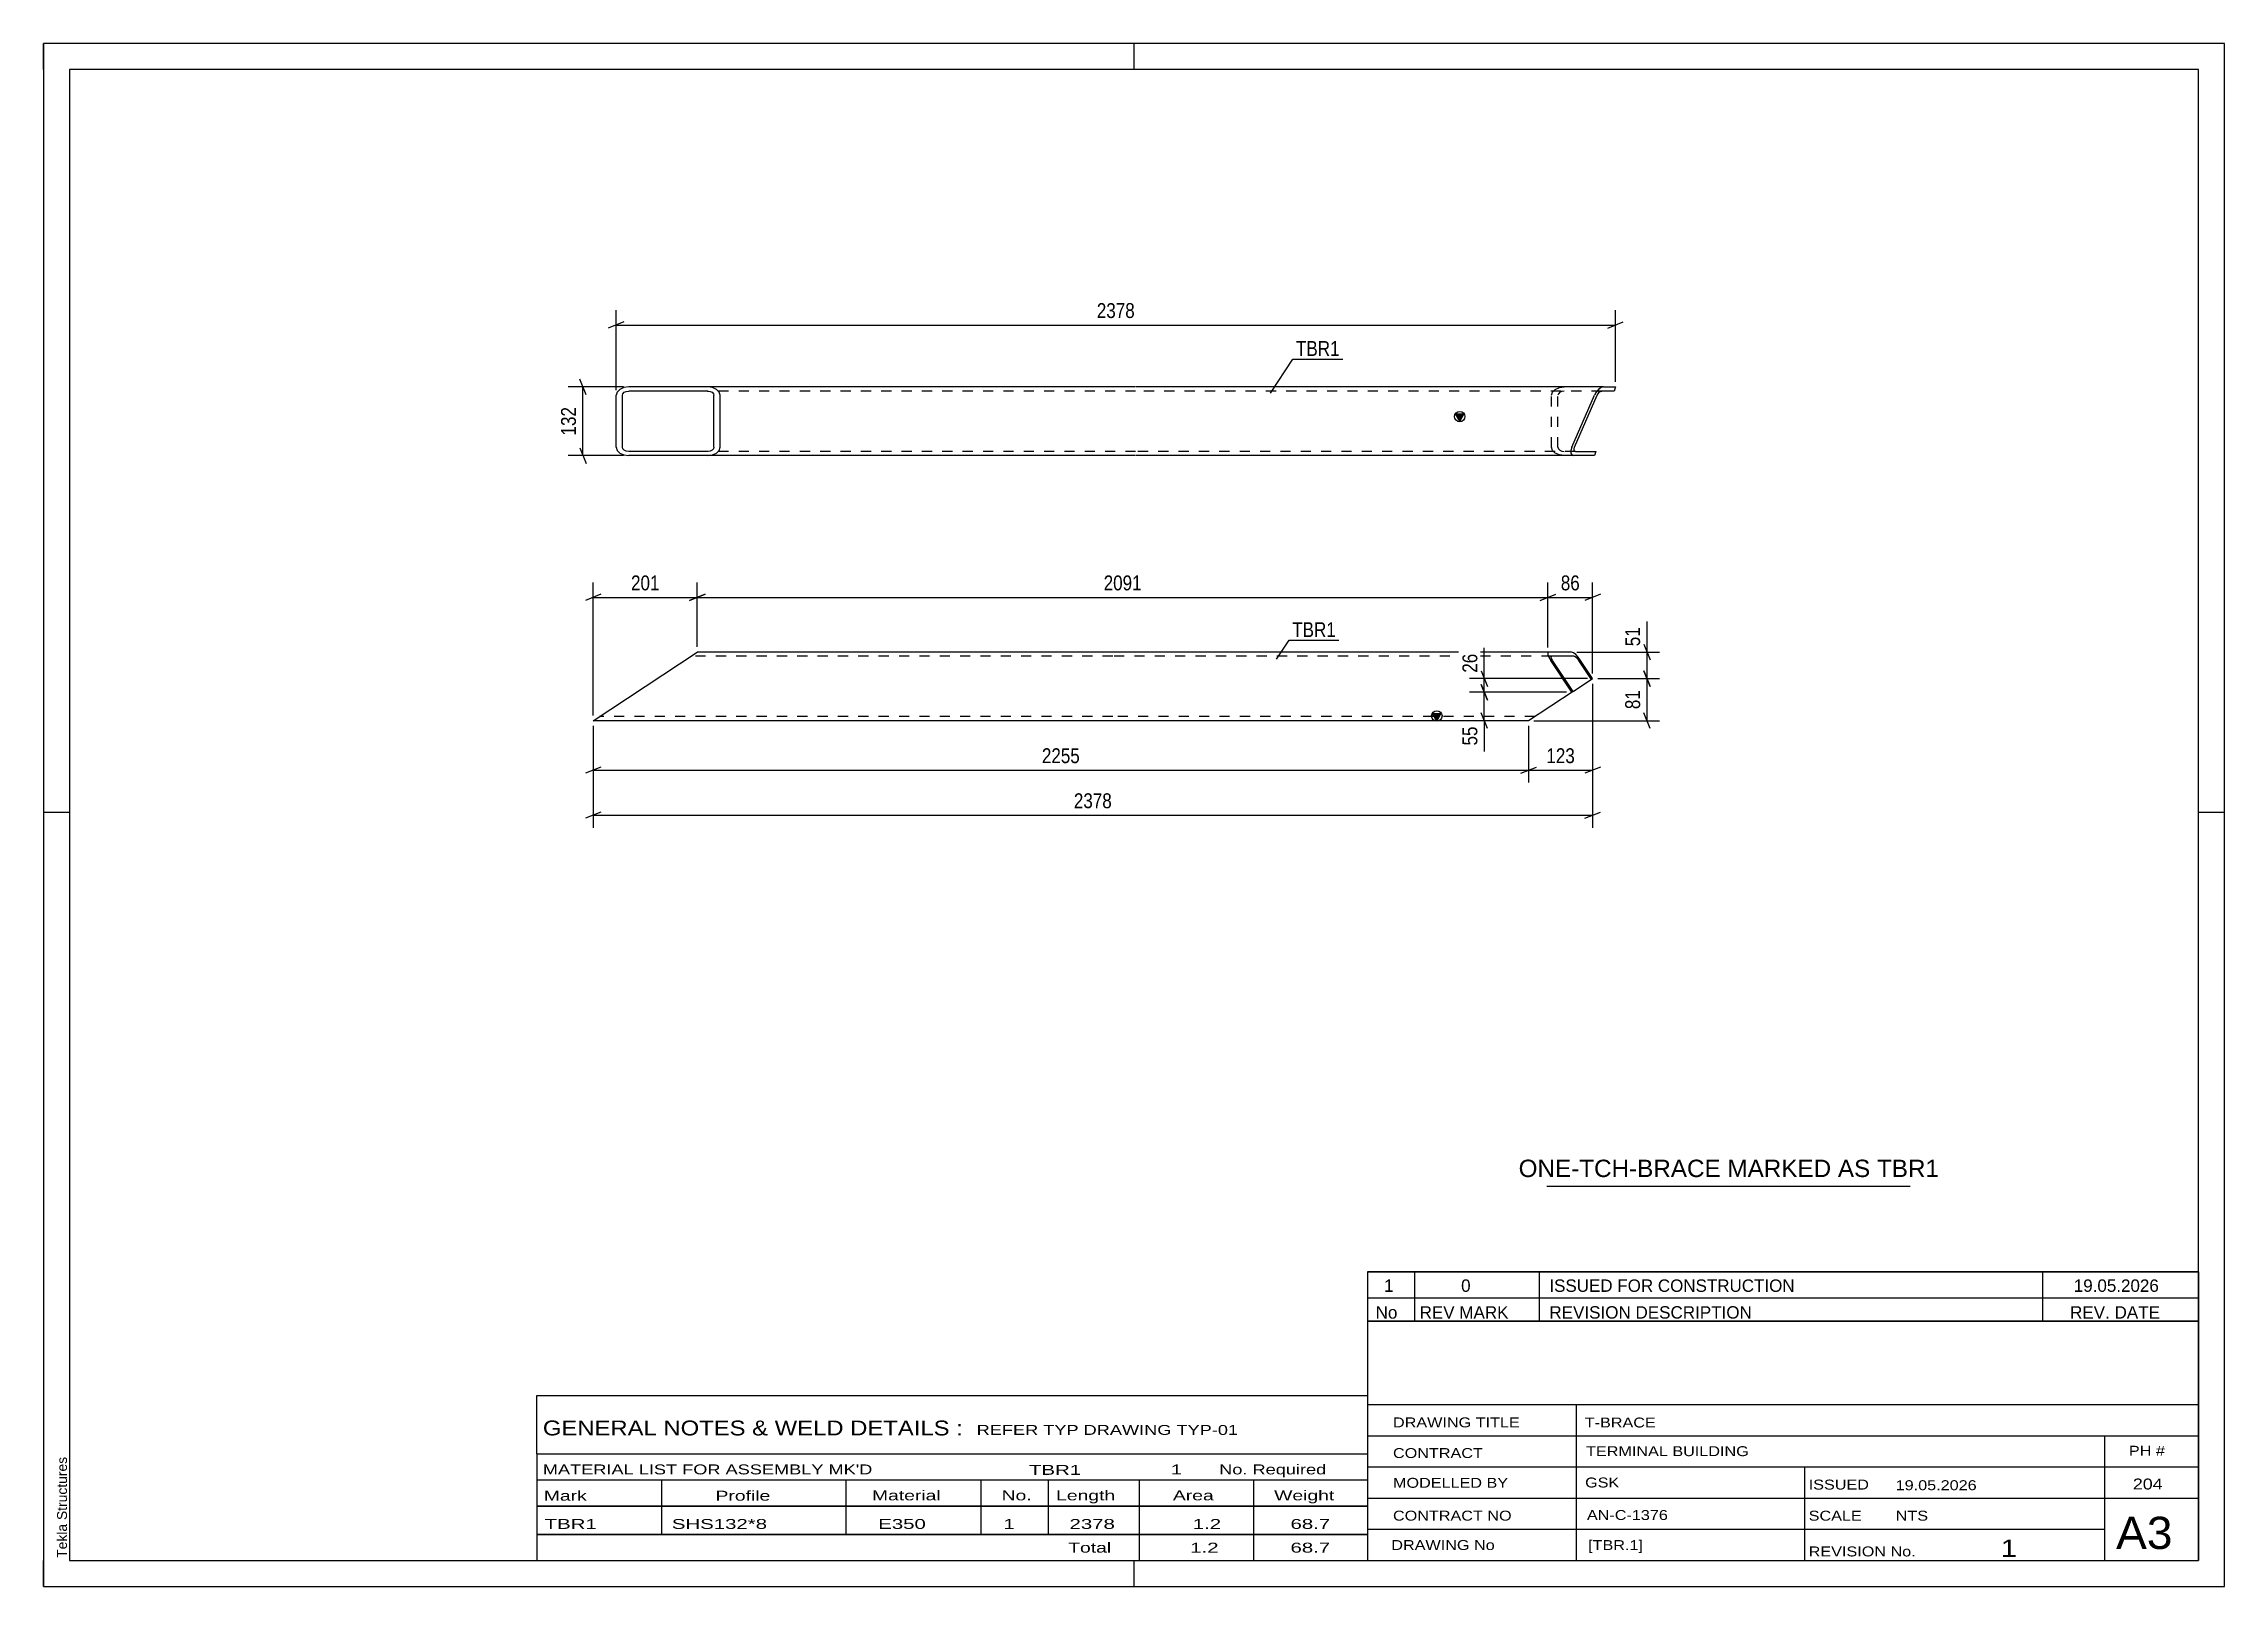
# Paper-space layout 'Layout1' of a CAD drawing. Header units: millimetres. Extents: x 0 to 420, y 0 to 297.
# The model-space entities are those that its viewports show. They can reach past a viewport. Long polylines and large blocks are cut down to what shows.
import ezdxf

# ---------------------------------------------------------------- set-up
doc = ezdxf.new("R2010")
doc.units = ezdxf.units.MM
doc.linetypes.add('DXK_LINE_DOT2', pattern=[3.9198, 1.9599, -1.9599])
doc.layers.add('Viewport layer', color=7, linetype='Continuous', plot=False)
doc.styles.add('Arial', font='ARIAL.TTF', dxfattribs={"height": 0.2})
doc.styles.add('Arial Narrow', font='ARIALN.TTF', dxfattribs={"height": 0.2})

# ---------------------------------------------------------------- blocks, each defined once
blk = doc.blocks.new('Unknown-491738734-1313')
at = {"color": 5, "linetype": 'Continuous'}
for p, q in [((420, 297), (0, 297)), ((0, 297), (0, 0)), ((0, 292), (0, 297)), ((210, 292), (210, 297)), ((420, 0), (420, 297)), ((415, 292), (5, 292)), ((5, 292), (5, 5)), ((415, 5), (415, 292)), ((5, 149), (0, 149)), ((420, 149), (415, 149)), ((0, 0), (0, 5)), ((5, 5), (415, 5)), ((210, 0), (210, 5)), ((0, 0), (420, 0))]:
    blk.add_line(p, q, dxfattribs=at)
at = {"color": 174, "linetype": 'Continuous', "style": 'Arial'}
blk.add_text('Tekla Structures', height=1.9102, rotation=90, dxfattribs=at).set_placement((4.5, 5.5))
blk = doc.blocks.new('Unknown-491738734-1753')
at = {"color": 7, "linetype": 'Continuous'}
for p, q in [((255, 51.05), (255, 5)), ((255, 51.05), (415, 51.05)), ((415, 51), (415, 5)), ((255, 35), (415, 35)), ((295.14, 35), (295.14, 5)), ((255, 29), (415, 29)), ((397, 5.05), (397, 28.9)), ((255, 23), (415, 23)), ((339.14, 23), (339.14, 5)), ((255, 17), (415, 17)), ((255, 11), (397, 11)), ((255, 5), (415, 5))]:
    blk.add_line(p, q, dxfattribs=at)
at = {"color": 7, "style": 'Arial Narrow'}
for s, height, width, p in [('DRAWING TITLE', 1.9089, 1.425378, (259.88, 30.61)), ('T-BRACE', 1.909, 1.425378, (296.81, 30.59)), ('CONTRACT', 1.909, 1.425378, (259.88, 24.71)), ('TERMINAL BUILDING', 1.9089, 1.425378, (297.06, 25.07)), ('MODELLED BY', 1.9089, 1.425378, (259.88, 18.98)), ('GSK', 1.909, 1.425378, (296.88, 19.04)), ('ISSUED', 1.909, 1.425378, (339.94, 18.64)), ('19.05.2026', 1.909, 1.425378, (356.69, 18.52)), ('CONTRACT NO', 1.9089, 1.425378, (259.88, 12.66)), ('AN-C-1376', 1.909, 1.425378, (297.23, 12.78)), ('SCALE', 1.909, 1.425378, (339.94, 12.65)), ('A3', 6.204, 1.25, (399.14, 7.2)), ('DRAWING No', 1.909, 1.425378, (259.56, 7)), ('[TBR.1]', 1.909, 1.425378, (297.46, 6.99)), ('1', 3.34, 1.5, (376.91, 5.68)), ('REVISION No.', 1.9089, 1.425378, (339.94, 5.77))]:
    blk.add_text(s, height=height, dxfattribs=dict(at, width=width)).set_placement(p)
at = {"color": 7, "linetype": 'Continuous', "style": 'Arial Narrow'}
for s, height, width, p in [('PH #', 1.909, 1.43, (401.6, 25.15)), ('204', 2.1, 1.43, (402.37, 18.65)), ('NTS', 1.909, 1.425378, (356.7, 12.65))]:
    blk.add_text(s, height=height, dxfattribs=dict(at, width=width)).set_placement(p)
blk = doc.blocks.new('Unknown-491738734-1754')
at = {"color": 7, "linetype": 'Continuous'}
for p, q in [((95, 36.75), (255, 36.75)), ((95, 25.5), (95, 36.75)), ((255, 36.75), (255, 25.5)), ((95, 25.5), (255, 25.5)), ((95, 25.5), (95, 20.5)), ((255, 25.5), (255, 20.5)), ((95, 20.5), (255, 20.5)), ((95, 20.5), (95, 15.5)), ((119, 20.5), (119, 15.5)), ((154.5, 20.5), (154.5, 15.5)), ((180.5, 20.5), (180.5, 15.5)), ((193.5, 20.5), (193.5, 15.5)), ((211, 20.5), (211, 15.5)), ((233, 20.5), (233, 15.5)), ((255, 20.5), (255, 15.5)), ((95, 15.5), (255, 15.5)), ((95, 15.45), (95, 10.05)), ((95, 15.45), (255, 15.45)), ((119, 15.5), (119, 10)), ((154.5, 15.5), (154.5, 10)), ((180.5, 15.5), (180.5, 10)), ((193.5, 15.5), (193.5, 10)), ((211, 15.5), (211, 10)), ((233, 15.5), (233, 10)), ((255, 15.45), (255, 10.05)), ((95, 10.05), (255, 10.05)), ((95, 10), (255, 10)), ((95, 10), (95, 5)), ((211, 10), (211, 5)), ((233, 10), (233, 5)), ((255, 10), (255, 5)), ((95, 5), (255, 5))]:
    blk.add_line(p, q, dxfattribs=at)
at = {"color": 7, "style": 'Arial Narrow'}
for s, height, width, p in [('GENERAL NOTES & WELD DETAILS :', 2.8633, 1.4, (96.15, 29.06)), ('REFER TYP DRAWING TYP-01', 1.9089, 1.6, (179.7, 29.16)), ("MATERIAL LIST FOR ASSEMBLY MK'D", 1.9089, 1.6, (96.15, 21.56)), ('TBR1', 1.909, 1.794707, (189.78, 21.47)), ('1', 1.91, 1.794707, (217.08, 21.56)), ('No. Required', 1.9089, 1.6, (226.41, 21.56)), ('Mark', 1.909, 1.7, (96.34, 16.5)), ('Profile', 1.909, 1.7, (129.41, 16.5)), ('Material', 1.909, 1.7, (159.54, 16.56)), ('No.', 1.909, 1.7, (184.5, 16.56)), ('Length', 1.909, 1.7, (195, 16.56)), ('Area', 1.909, 1.7, (217.5, 16.56)), ('Weight', 1.909, 1.7, (237, 16.56))]:
    blk.add_text(s, height=height, dxfattribs=dict(at, width=width)).set_placement(p)
at = {"color": 7, "linetype": 'Continuous', "style": 'Arial Narrow'}
for s, height, width, p in [('TBR1', 1.909, 1.794707, (96.5, 11.06)), ('SHS132*8', 1.909, 1.794707, (121, 11.06)), ('E350', 1.909, 1.794707, (160.74, 11.06)), ('1', 1.91, 1.794707, (184.86, 11.06)), ('2378', 1.909, 1.794707, (197.58, 11.06)), ('1.2', 1.909, 1.794707, (221.32, 11.06)), ('68.7', 1.909, 1.794707, (240.14, 11.06)), ('Total', 1.909, 1.7, (197.33, 6.5)), ('1.2', 1.909, 1.794707, (220.83, 6.5)), ('68.7', 1.909, 1.794707, (240.14, 6.5))]:
    blk.add_text(s, height=height, dxfattribs=dict(at, width=width)).set_placement(p)
blk = doc.blocks.new('Unknown-491738734-1755')
at = {"color": 7, "linetype": 'Continuous'}
for p, q in [((255, 60.55), (415, 60.55)), ((415, 60.55), (255, 60.55)), ((255, 60.55), (255, 55.55)), ((264, 60.55), (264, 55.55)), ((288, 60.55), (288, 55.55)), ((385, 60.55), (385, 55.55)), ((415, 60.55), (415, 55.55)), ((255, 55.55), (415, 55.55)), ((255, 55.55), (255, 51.05)), ((255, 55.55), (415, 55.55)), ((264, 55.55), (264, 51.05)), ((288, 55.55), (288, 51.05)), ((385, 55.55), (385, 51.05)), ((415, 55.55), (415, 51.05)), ((415, 51.05), (255, 51.05))]:
    blk.add_line(p, q, dxfattribs=at)
at = {"color": 7, "linetype": 'Continuous', "style": 'Arial Narrow'}
for s, height, width, p in [('1', 2.39, 1.196471, (258.16, 56.7)), ('0', 2.39, 1.196471, (273, 56.7)), ('ISSUED FOR CONSTRUCTION', 2.3861, 1.196471, (290, 56.7)), ('19.05.2026', 2.386, 1.196471, (391, 56.7)), ('No', 2.386, 1.2, (256.54, 51.55)), ('REV MARK', 2.386, 1.2, (265, 51.55)), ('REVISION DESCRIPTION', 2.3861, 1.2, (290, 51.55)), ('REV. DATE', 2.386, 1.2, (390.28, 51.55))]:
    blk.add_text(s, height=height, dxfattribs=dict(at, width=width)).set_placement(p)
blk = doc.blocks.new('Unknown-491738734-1756')
at = {"color": 7, "linetype": 'Continuous'}
blk.add_line((289.5, 77.05), (359.5, 77.05), dxfattribs=at)
at = {"color": 7, "style": 'Arial'}
blk.add_text('ONE-TCH-BRACE MARKED AS TBR1', height=3.3428, dxfattribs=at).set_placement((284.08, 78.8))
blk = doc.blocks.new('Part-491738734-1251 - 1165')
at = {"linetype": 'Continuous'}
blk.add_hatch(color=2, dxfattribs=at).paths.add_polyline_path([(268.32, 166.66), (267.52, 168.06), (269.12, 168.06)])
at = {"color": 2, "linetype": 'Continuous'}
for p, q in [((105.84, 166.66), (125.9, 179.86)), ((205.9, 179.86), (125.9, 179.86)), ((289.91, 179.86), (206, 179.86)), ((289.91, 179.86), (289.73, 179.74)), ((289.73, 179.74), (289.73, 179.39)), ((289.73, 179.39), (289.92, 178.87)), ((294.27, 179.86), (289.91, 179.86)), ((289.92, 178.87), (290.27, 178.26)), ((294.31, 172.12), (290.27, 178.26)), ((290.35, 179), (290.44, 179.06)), ((290.35, 178.83), (290.35, 179)), ((290.44, 178.57), (290.35, 178.83)), ((294.8, 179.06), (290.44, 179.06)), ((290.62, 178.26), (290.44, 178.57)), ((294.55, 172.28), (290.62, 178.26)), ((294.62, 179.74), (294.27, 179.86)), ((295.07, 179.39), (294.62, 179.74)), ((294.8, 179.06), (294.97, 179)), ((294.97, 179), (295.2, 178.83)), ((295.56, 178.87), (295.07, 179.39)), ((295.2, 178.83), (295.44, 178.57)), ((295.44, 178.57), (295.67, 178.26)), ((296.02, 178.26), (295.56, 178.87)), ((298.08, 174.6), (295.67, 178.26)), ((298.32, 174.76), (296.02, 178.26)), ((294.55, 172.28), (286, 166.66)), ((294.55, 172.28), (298.32, 174.76)), ((268.32, 166.66), (267.52, 168.06)), ((267.52, 168.06), (269.12, 168.06)), ((269.12, 168.06), (268.32, 166.66)), ((205.9, 166.66), (105.84, 166.66)), ((286, 166.66), (206, 166.66))]:
    blk.add_line(p, q, dxfattribs=at)
at = {"color": 7, "linetype": 'DXK_LINE_DOT2'}
for p, q in [((205.9, 179.06), (124.69, 179.06)), ((290.44, 179.06), (206, 179.06)), ((205.9, 167.46), (107.05, 167.46)), ((287.22, 167.46), (206, 167.46))]:
    blk.add_line(p, q, dxfattribs=at)
at = {"color": 2, "linetype": 'Continuous'}
blk.add_circle((268.32, 167.56), 1, dxfattribs=at)
blk = doc.blocks.new('Part-491738734-1260 - 1259')
at = {"linetype": 'Continuous'}
blk.add_hatch(color=2, dxfattribs=at).paths.add_polyline_path([(272.73, 224.3), (271.93, 225.7), (273.53, 225.7)])
at = {"color": 2, "linetype": 'Continuous'}
for p, q in [((110.44, 229.91), (110.25, 229.3)), ((110.25, 219.3), (110.25, 229.3)), ((110.96, 230.43), (110.44, 229.91)), ((111.75, 230.78), (110.96, 230.43)), ((111.47, 229.3), (111.56, 229.61)), ((111.47, 219.3), (111.47, 229.3)), ((111.56, 229.61), (111.82, 229.87)), ((112.68, 230.9), (111.75, 230.78)), ((111.82, 229.87), (112.22, 230.04)), ((112.22, 230.04), (112.68, 230.1)), ((210.32, 230.9), (112.68, 230.9)), ((127.89, 230.1), (112.68, 230.1)), ((128.82, 230.78), (127.89, 230.9)), ((127.89, 230.1), (128.35, 230.04)), ((128.35, 230.04), (128.75, 229.87)), ((128.75, 229.87), (129.01, 229.61)), ((129.61, 230.43), (128.82, 230.78)), ((129.01, 229.61), (129.1, 229.3)), ((129.1, 219.3), (129.1, 229.3)), ((130.13, 229.91), (129.61, 230.43)), ((130.32, 229.3), (130.13, 229.91)), ((130.32, 219.3), (130.32, 229.3)), ((300.43, 230.9), (210.42, 230.9)), ((294.33, 219.3), (298.68, 229.3)), ((294.85, 219.3), (299.21, 229.3)), ((299.03, 229.91), (298.68, 229.3)), ((299.49, 230.43), (299.03, 229.91)), ((299.21, 229.3), (299.38, 229.61)), ((299.38, 229.61), (299.61, 229.87)), ((299.98, 230.78), (299.49, 230.43)), ((299.61, 229.87), (299.86, 230.04)), ((299.86, 230.04), (300.09, 230.1)), ((300.43, 230.9), (299.98, 230.78)), ((302.49, 230.1), (300.09, 230.1)), ((300.43, 230.9), (302.73, 230.9)), ((302.73, 230.9), (302.49, 230.1)), ((272.73, 224.3), (271.93, 225.7)), ((271.93, 225.7), (273.53, 225.7)), ((273.53, 225.7), (272.73, 224.3)), ((110.25, 219.3), (110.44, 218.69)), ((110.44, 218.69), (110.96, 218.17)), ((111.56, 218.99), (111.47, 219.3)), ((111.82, 218.73), (111.56, 218.99)), ((112.22, 218.56), (111.82, 218.73)), ((112.68, 218.5), (112.22, 218.56)), ((127.89, 218.5), (112.68, 218.5)), ((128.35, 218.56), (127.89, 218.5)), ((128.75, 218.73), (128.35, 218.56)), ((129.01, 218.99), (128.75, 218.73)), ((129.1, 219.3), (129.01, 218.99)), ((129.61, 218.17), (130.13, 218.69)), ((130.13, 218.69), (130.32, 219.3)), ((294.33, 219.3), (294.14, 218.69)), ((294.14, 218.69), (294.14, 218.17)), ((294.76, 218.99), (294.85, 219.3)), ((294.76, 218.73), (294.76, 218.99)), ((294.86, 218.56), (294.76, 218.73)), ((295.03, 218.5), (294.86, 218.56)), ((295.03, 218.5), (298.96, 218.5)), ((298.96, 218.5), (298.72, 217.7)), ((110.96, 218.17), (111.75, 217.82)), ((111.75, 217.82), (112.68, 217.7)), ((210.32, 217.7), (112.68, 217.7)), ((127.89, 217.7), (128.82, 217.82)), ((128.82, 217.82), (129.61, 218.17)), ((294.68, 217.7), (210.42, 217.7)), ((294.14, 218.17), (294.33, 217.82)), ((294.33, 217.82), (294.68, 217.7)), ((298.72, 217.7), (294.68, 217.7))]:
    blk.add_line(p, q, dxfattribs=at)
at = {"color": 7, "linetype": 'DXK_LINE_DOT2'}
for p, q in [((210.32, 230.1), (127.89, 230.1)), ((300.09, 230.1), (210.42, 230.1)), ((290.42, 229.3), (290.6, 229.91)), ((290.42, 219.3), (290.42, 229.3)), ((290.6, 229.91), (291.13, 230.43)), ((291.13, 230.43), (291.92, 230.78)), ((291.73, 229.61), (291.63, 229.3)), ((291.63, 219.3), (291.63, 229.3)), ((291.99, 229.87), (291.73, 229.61)), ((291.92, 230.78), (292.85, 230.9)), ((292.38, 230.04), (291.99, 229.87)), ((292.85, 230.1), (292.38, 230.04)), ((210.32, 218.5), (127.89, 218.5)), ((295.03, 218.5), (210.42, 218.5)), ((290.6, 218.69), (290.42, 219.3)), ((291.13, 218.17), (290.6, 218.69)), ((291.63, 219.3), (291.73, 218.99)), ((291.73, 218.99), (291.99, 218.73)), ((291.99, 218.73), (292.38, 218.56)), ((292.38, 218.56), (292.85, 218.5)), ((291.92, 217.82), (291.13, 218.17)), ((292.85, 217.7), (291.92, 217.82))]:
    blk.add_line(p, q, dxfattribs=at)
at = {"color": 2, "linetype": 'Continuous'}
blk.add_circle((272.73, 225.2), 1, dxfattribs=at)
blk = doc.blocks.new('StraightDimension-491738734-1492 - 1165')
at = {"color": 7, "linetype": 'Continuous'}
for p, q in [((299.32, 174.76), (311.22, 174.76)), ((308.22, 176.26), (309.42, 173.26)), ((308.82, 166.66), (308.82, 174.76)), ((309.42, 165.16), (308.22, 168.16)), ((287, 166.66), (311.22, 166.66))]:
    blk.add_line(p, q, dxfattribs=at)
at = {"color": 0}
blk.add_wipeout([(308.07, 173.14), (303.87, 173.14), (303.87, 168.28), (308.07, 168.28)], dxfattribs=at)
at = {"color": 3, "style": 'Arial Narrow'}
blk.add_text('81', height=2.863, rotation=90.0002, dxfattribs=at).set_placement((307.47, 168.88))
blk = doc.blocks.new('StraightDimension-491738734-1508 - 1165')
at = {"color": 7, "linetype": 'Continuous'}
for p, q in [((297.32, 174.76), (274.62, 174.76)), ((276.87, 176.26), (278.07, 173.26)), ((278.07, 170.62), (276.87, 173.62)), ((277.47, 172.12), (277.47, 174.76)), ((293.31, 172.12), (274.62, 172.12))]:
    blk.add_line(p, q, dxfattribs=at)
at = {"color": 0}
blk.add_wipeout([(276.72, 180.14), (272.52, 180.14), (272.52, 175.29), (276.72, 175.29)], dxfattribs=at)
at = {"color": 7, "linetype": 'Continuous'}
blk.add_line((277.47, 174.76), (277.47, 180.67), dxfattribs=at)
blk.add_line((277.47, 174.76), (277.47, 180.67), dxfattribs=at)
at = {"color": 3, "style": 'Arial Narrow'}
blk.add_text('26', height=2.863, rotation=90.0002, dxfattribs=at).set_placement((276.12, 175.89))
blk = doc.blocks.new('StraightDimension-491738734-1378 - 1165')
at = {"color": 7, "linetype": 'Continuous'}
for p, q in [((125.9, 180.86), (125.9, 193.25)), ((289.73, 180.74), (289.73, 193.25)), ((127.4, 191), (124.4, 189.8)), ((125.9, 190.4), (289.73, 190.4)), ((288.23, 189.8), (291.23, 191))]:
    blk.add_line(p, q, dxfattribs=at)
at = {"color": 0}
blk.add_wipeout([(212.07, 191.15), (212.07, 195.35), (203.56, 195.35), (203.56, 191.15)], dxfattribs=at)
at = {"color": 3, "style": 'Arial Narrow'}
blk.add_text('2091', height=2.863, dxfattribs=at).set_placement((204.16, 191.75))
blk = doc.blocks.new('StraightDimension-491738734-1270 - 1165')
at = {"color": 7, "linetype": 'Continuous'}
for p, q in [((298.32, 173.76), (298.32, 146.06)), ((105.84, 165.66), (105.84, 146.06)), ((107.34, 149.06), (104.34, 147.86)), ((105.84, 148.46), (298.32, 148.46)), ((296.82, 147.86), (299.82, 149.06))]:
    blk.add_line(p, q, dxfattribs=at)
at = {"color": 0}
blk.add_wipeout([(206.34, 149.21), (206.34, 153.41), (197.82, 153.41), (197.82, 149.21)], dxfattribs=at)
at = {"color": 3, "style": 'Arial Narrow'}
blk.add_text('2378', height=2.863, dxfattribs=at).set_placement((198.42, 149.81))
blk = doc.blocks.new('StraightDimension-491738734-1377 - 1165')
at = {"color": 7, "linetype": 'Continuous'}
for p, q in [((289.73, 180.74), (289.73, 193.25)), ((298.32, 175.76), (298.32, 193.25)), ((288.23, 189.8), (291.23, 191)), ((289.73, 190.4), (298.32, 190.4)), ((299.82, 191), (296.82, 189.8))]:
    blk.add_line(p, q, dxfattribs=at)
at = {"color": 0}
blk.add_wipeout([(296.45, 191.15), (296.45, 195.35), (291.6, 195.35), (291.6, 191.15)], dxfattribs=at)
at = {"color": 3, "style": 'Arial Narrow'}
blk.add_text('86', height=2.863, dxfattribs=at).set_placement((292.2, 191.75))
blk = doc.blocks.new('StraightDimension-491738734-1379 - 1165')
at = {"color": 7, "linetype": 'Continuous'}
for p, q in [((105.84, 167.66), (105.84, 193.25)), ((125.9, 180.86), (125.9, 193.25)), ((107.34, 191), (104.34, 189.8)), ((105.84, 190.4), (125.9, 190.4)), ((124.4, 189.8), (127.4, 191))]:
    blk.add_line(p, q, dxfattribs=at)
at = {"color": 0}
blk.add_wipeout([(119.21, 191.15), (119.21, 195.35), (112.53, 195.35), (112.53, 191.15)], dxfattribs=at)
at = {"color": 3, "style": 'Arial Narrow'}
blk.add_text('201', height=2.863, dxfattribs=at).set_placement((113.13, 191.75))
blk = doc.blocks.new('StraightDimension-491738734-1491 - 1165')
at = {"color": 7, "linetype": 'Continuous'}
for p, q in [((308.22, 181.36), (309.42, 178.36)), ((295.27, 179.86), (311.22, 179.86)), ((308.82, 174.76), (308.82, 179.86)), ((299.32, 174.76), (311.22, 174.76)), ((309.42, 173.26), (308.22, 176.26))]:
    blk.add_line(p, q, dxfattribs=at)
at = {"color": 0}
blk.add_wipeout([(308.07, 185.24), (303.87, 185.24), (303.87, 180.39), (308.07, 180.39)], dxfattribs=at)
at = {"color": 7, "linetype": 'Continuous'}
blk.add_line((308.82, 179.86), (308.82, 185.77), dxfattribs=at)
blk.add_line((308.82, 179.86), (308.82, 185.77), dxfattribs=at)
at = {"color": 3, "style": 'Arial Narrow'}
blk.add_text('51', height=2.863, rotation=90.0002, dxfattribs=at).set_placement((307.47, 180.99))
blk = doc.blocks.new('StraightDimension-491738734-1509 - 1165')
at = {"color": 7, "linetype": 'Continuous'}
for p, q in [((276.87, 173.62), (278.07, 170.62)), ((293.31, 172.12), (274.62, 172.12)), ((278.07, 165.16), (276.87, 168.16)), ((277.47, 166.66), (277.47, 172.12)), ((285, 166.66), (274.62, 166.66))]:
    blk.add_line(p, q, dxfattribs=at)
at = {"color": 0}
blk.add_wipeout([(276.72, 166.14), (272.52, 166.14), (272.52, 161.28), (276.72, 161.28)], dxfattribs=at)
at = {"color": 7, "linetype": 'Continuous'}
blk.add_line((277.47, 166.66), (277.47, 160.75), dxfattribs=at)
blk.add_line((277.47, 166.66), (277.47, 160.75), dxfattribs=at)
at = {"color": 3, "style": 'Arial Narrow'}
blk.add_text('55', height=2.863, rotation=90.0002, dxfattribs=at).set_placement((276.12, 161.88))
blk = doc.blocks.new('StraightDimension-491738734-1550 - 1165')
at = {"color": 7, "linetype": 'Continuous'}
for p, q in [((298.32, 173.76), (298.32, 154.73)), ((286, 165.66), (286, 154.73)), ((284.5, 156.53), (287.5, 157.73)), ((286, 157.13), (298.32, 157.13)), ((299.82, 157.73), (296.82, 156.53))]:
    blk.add_line(p, q, dxfattribs=at)
at = {"color": 0}
blk.add_wipeout([(295.5, 157.88), (295.5, 162.08), (288.82, 162.08), (288.82, 157.88)], dxfattribs=at)
at = {"color": 3, "style": 'Arial Narrow'}
blk.add_text('123', height=2.863, dxfattribs=at).set_placement((289.42, 158.48))
blk = doc.blocks.new('StraightDimension-491738734-1551 - 1165')
at = {"color": 7, "linetype": 'Continuous'}
for p, q in [((105.84, 165.66), (105.84, 154.73)), ((286, 165.66), (286, 154.73)), ((107.34, 157.73), (104.34, 156.53)), ((105.84, 157.13), (286, 157.13)), ((284.5, 156.53), (287.5, 157.73))]:
    blk.add_line(p, q, dxfattribs=at)
at = {"color": 0}
blk.add_wipeout([(200.18, 157.88), (200.18, 162.08), (191.66, 162.08), (191.66, 157.88)], dxfattribs=at)
at = {"color": 3, "style": 'Arial Narrow'}
blk.add_text('2255', height=2.863, dxfattribs=at).set_placement((192.26, 158.48))
blk = doc.blocks.new('StraightDimension-491738734-1365 - 1259')
at = {"color": 7, "linetype": 'Continuous'}
for p, q in [((104.47, 229.4), (103.27, 232.4)), ((111.68, 230.9), (101.02, 230.9)), ((103.87, 217.7), (103.87, 230.9)), ((103.27, 219.2), (104.47, 216.2)), ((111.68, 217.7), (101.02, 217.7))]:
    blk.add_line(p, q, dxfattribs=at)
at = {"color": 0}
blk.add_wipeout([(103.12, 227.64), (98.92, 227.64), (98.92, 220.96), (103.12, 220.96)], dxfattribs=at)
at = {"color": 3, "style": 'Arial Narrow'}
blk.add_text('132', height=2.863, rotation=90.0002, dxfattribs=at).set_placement((102.52, 221.56))
blk = doc.blocks.new('StraightDimension-491738734-1352 - 1259')
at = {"color": 7, "linetype": 'Continuous'}
for p, q in [((110.25, 230.3), (110.25, 245.68)), ((302.73, 231.9), (302.73, 245.68)), ((111.75, 243.43), (108.75, 242.23)), ((110.25, 242.83), (302.73, 242.83)), ((301.23, 242.23), (304.23, 243.43))]:
    blk.add_line(p, q, dxfattribs=at)
at = {"color": 0}
blk.add_wipeout([(210.75, 243.58), (210.75, 247.78), (202.24, 247.78), (202.24, 243.58)], dxfattribs=at)
at = {"color": 3, "style": 'Arial Narrow'}
blk.add_text('2378', height=2.863, dxfattribs=at).set_placement((202.84, 244.18))
blk = doc.blocks.new('Mark-491738734-1275 - 1165')
at = {"color": 0}
blk.add_wipeout([(248.88, 182.75), (248.88, 185.75), (240.48, 185.75), (240.48, 182.75)], dxfattribs=at)
blk.add_wipeout([(248.88, 182.75), (248.88, 185.75), (240.48, 185.75), (240.48, 182.75)], dxfattribs=at)
at = {"color": 30, "linetype": 'Continuous'}
for p, q in [((237.43, 178.49), (239.88, 182.15)), ((239.88, 182.15), (249.48, 182.15))]:
    blk.add_line(p, q, dxfattribs=at)
at = {"color": 3, "style": 'Arial Narrow'}
blk.add_text('TBR1', height=2.863, dxfattribs=at).set_placement((240.48, 182.75))
blk = doc.blocks.new('Mark-491738734-1604 - 1259')
at = {"color": 0}
blk.add_wipeout([(249.6, 236.88), (249.6, 239.88), (241.2, 239.88), (241.2, 236.88)], dxfattribs=at)
blk.add_wipeout([(249.6, 236.88), (249.6, 239.88), (241.2, 239.88), (241.2, 236.88)], dxfattribs=at)
at = {"color": 30, "linetype": 'Continuous'}
for p, q in [((236.27, 229.68), (240.6, 236.28)), ((240.6, 236.28), (250.2, 236.28))]:
    blk.add_line(p, q, dxfattribs=at)
at = {"color": 3, "style": 'Arial Narrow'}
blk.add_text('TBR1', height=2.863, dxfattribs=at).set_placement((241.2, 236.88))

msp = doc.modelspace()

# ---------------------------------------------------------------- block references
for name in ['Unknown-491738734-1313', 'Part-491738734-1260 - 1259', 'Part-491738734-1251 - 1165', 'Unknown-491738734-1756', 'Unknown-491738734-1755', 'Unknown-491738734-1753', 'Unknown-491738734-1754']:
    msp.add_blockref(name, (0, 0))

# ---------------------------------------------------------------- next in the draw order: block references
for name in ['StraightDimension-491738734-1365 - 1259', 'StraightDimension-491738734-1492 - 1165']:
    msp.add_blockref(name, (0, 0))

# ---------------------------------------------------------------- next in the draw order: block references
for name in ['StraightDimension-491738734-1352 - 1259', 'StraightDimension-491738734-1508 - 1165']:
    msp.add_blockref(name, (0, 0))

# ---------------------------------------------------------------- next in the draw order: block references
for name in ['Mark-491738734-1604 - 1259', 'StraightDimension-491738734-1378 - 1165', 'StraightDimension-491738734-1270 - 1165']:
    msp.add_blockref(name, (0, 0))

# ---------------------------------------------------------------- next in the draw order: block references
for name in ['StraightDimension-491738734-1379 - 1165', 'StraightDimension-491738734-1377 - 1165', 'Mark-491738734-1275 - 1165']:
    msp.add_blockref(name, (0, 0))

# ---------------------------------------------------------------- next in the draw order: block references
msp.add_blockref('StraightDimension-491738734-1491 - 1165', (0, 0))

# ---------------------------------------------------------------- next in the draw order: block references
msp.add_blockref('StraightDimension-491738734-1509 - 1165', (0, 0))

# ---------------------------------------------------------------- next in the draw order: block references
msp.add_blockref('StraightDimension-491738734-1550 - 1165', (0, 0))

# ---------------------------------------------------------------- next in the draw order: block references
msp.add_blockref('StraightDimension-491738734-1551 - 1165', (0, 0))

psp = doc.layouts.get("Layout1")

# ---------------------------------------------------------------- viewports
at = {"layer": 'Viewport layer', "view_target_point": (210, 148.5)}
psp.add_viewport(center=(210, 148.5), size=(420, 297), view_center_point=(0, 0), view_height=297, dxfattribs=at)

doc.saveas('drawing.dxf')
